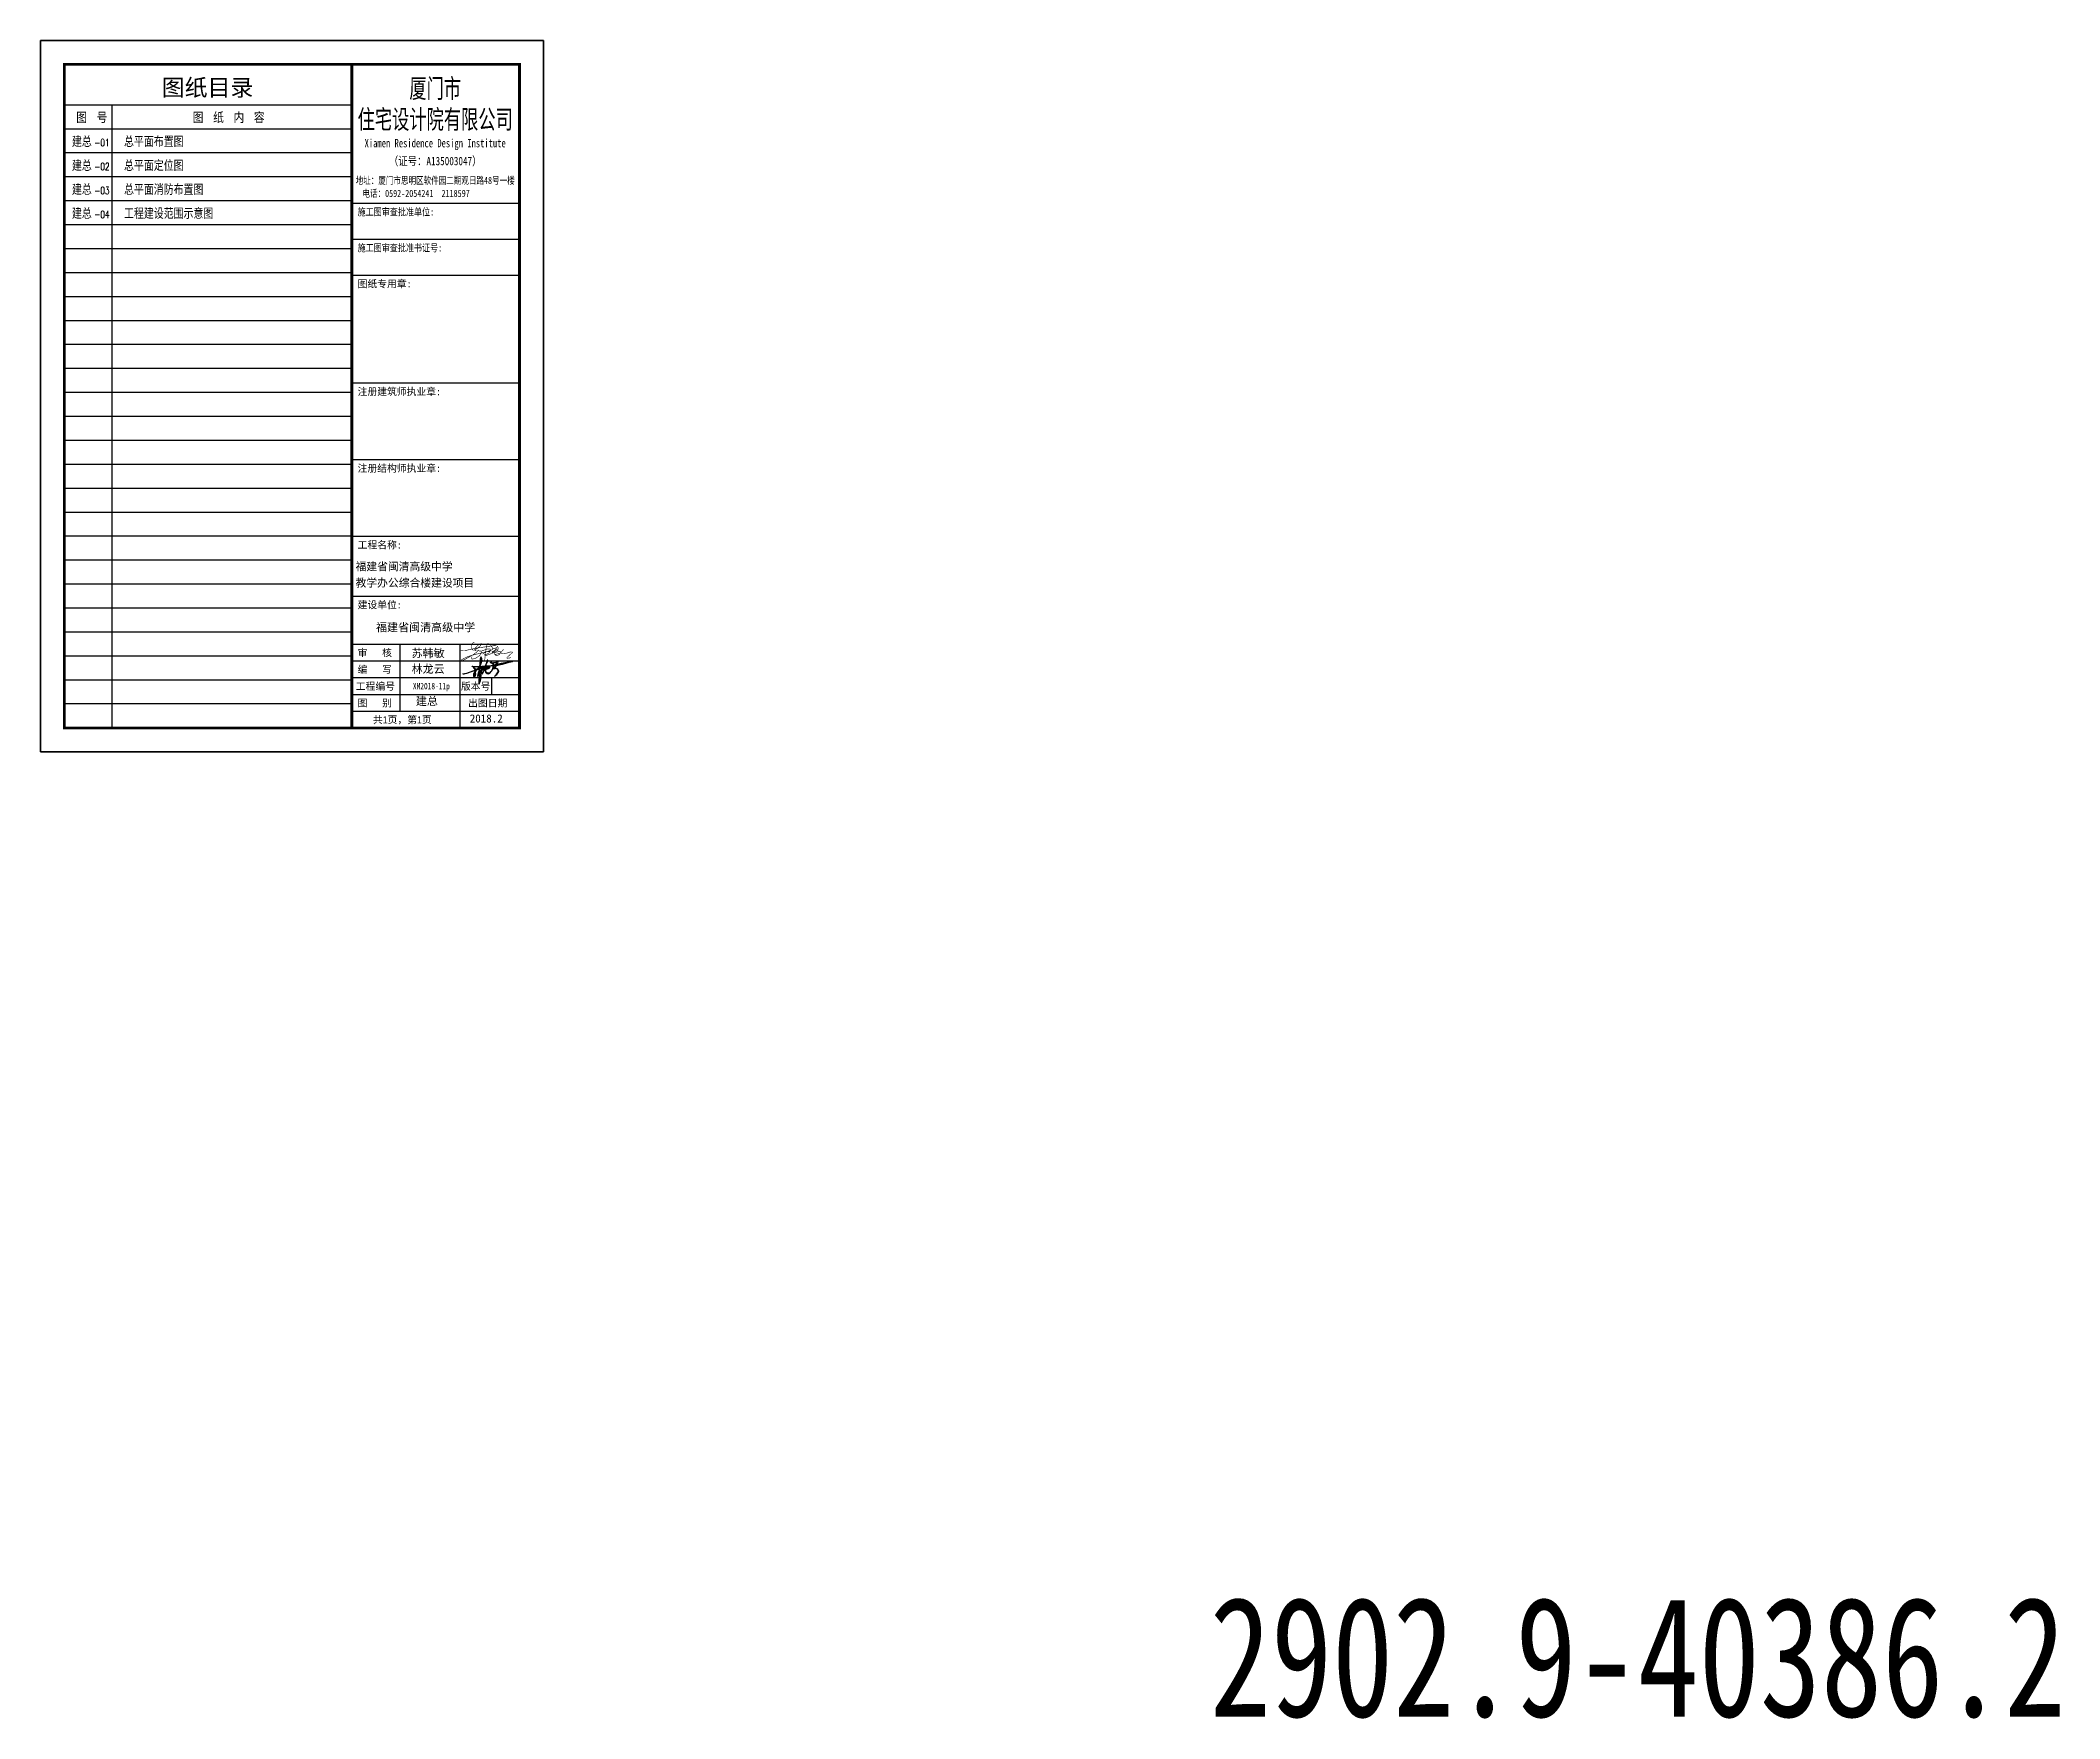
# Model space of a CAD drawing. Header units: metres. Extents: x 36500 to 80772748, y -35000 to 5806266.
# Drawn here: x 40386346.2 to 40386430.5, y 2903364.3 to 2903434.3 of the extents above; entities that cross this region are included whole.
import ezdxf
from ezdxf.enums import TextEntityAlignment as Align

# ---------------------------------------------------------------- set-up
doc = ezdxf.new("R2010")
doc.units = ezdxf.units.M
doc.header["$LTSCALE"] = 10
for name, color, linetype in [('TK', 7, 'Continuous'), ('图框', 3, 'Continuous'), ('批量导出图层', 1, 'Continuous')]:
    doc.layers.add(name, color=color, linetype=linetype)
doc.styles.add('HZTXT', font='TXT', dxfattribs={"bigfont": 'HZTXT'})
doc.styles.add('ZBZD', font='')
doc.styles.add('图框字型一', font='')
doc.styles.add('图框字型二', font='')
doc.styles.get('ZBZD').set_extended_font_data('SimSun')
doc.styles.get('图框字型一').set_extended_font_data('SimSun')
doc.styles.get('图框字型二').set_extended_font_data('KaiTi_GB2312')

# ---------------------------------------------------------------- blocks, each defined once
blk = doc.blocks.new('林龙云')
h = blk.add_hatch(color=256)
h.dxf.hatch_style = 1
h.paths.add_polyline_path([(87625, 47227), (87170, 47069), (86221, 46761), (85719, 46632), (85643, 46642), (85609, 46661), (85626, 46597), (85711, 46582), (85850, 46610), (86183, 46700), (86620, 46846), (87415, 47106), (87589, 47173), (87631, 47179), (87646, 47158), (87663, 47085), (87652, 47055), (87527, 46930), (87461, 46814), (87382, 46655), (87360, 46531), (87348, 46410), (87353, 46278), (87400, 46151), (87429, 46101), (87461, 46082), (87501, 46082), (87532, 46104), (87627, 46206), (87649, 46288), (87718, 46689), (87722, 46794), (87749, 47040), (87753, 47077), (87865, 47230), (87911, 47291), (87921, 47301), (87978, 47323), (88362, 47433), (88290, 47232), (88183, 46927), (88096, 46544), (88028, 46319), (88019, 46273), (88051, 46244), (88094, 46244), (88280, 46521), (88341, 46583), (88310, 46135), (88255, 45484), (88250, 45039), (88280, 45004), (88317, 45004), (88368, 45088), (88471, 45414), (88496, 45492), (88585, 46396), (88519, 45823), (88454, 45478), (88354, 45201), (88333, 45171), (88318, 45169), (88310, 45187), (88310, 45221), (88321, 45380), (88324, 45503), (88396, 46424), (88407, 46649), (88494, 46804), (88641, 47010), (88629, 46859), (88648, 47021), (88682, 47068), (88963, 47402), (89157, 47638), (89172, 47663), (89301, 47699), (89281, 47630), (89175, 47358), (88938, 46910), (88827, 46722), (88816, 46682), (88832, 46646), (88860, 46646), (88889, 46674), (89223, 47297), (89358, 47466), (89526, 47613), (89693, 47724), (89853, 47784), (89999, 47768), (90033, 47740), (90014, 47669), (89933, 47609), (89814, 47541), (89698, 47510), (89668, 47502), (89516, 47502), (89485, 47507), (89454, 47481), (89445, 47431), (89362, 47232), (89342, 47115), (89346, 47004), (89391, 46904), (89472, 46819), (89634, 46710), (89756, 46659), (89864, 46650), (89981, 46667), (90126, 46764), (90347, 47009), (90426, 47132), (90519, 47277), (90572, 47395), (90614, 47537), (90654, 47837), (90637, 47728), (90591, 47531), (90534, 47389), (90438, 47233), (90305, 47047), (90074, 46810), (89983, 46744), (89891, 46719), (89801, 46723), (89711, 46756), (89541, 46864), (89444, 46954), (89404, 47034), (89398, 47164), (89410, 47219), (89472, 47393), (89498, 47438), (89509, 47450), (89559, 47454), (89664, 47450), (89711, 47458), (89827, 47497), (89878, 47526), (90002, 47599), (90077, 47670), (90119, 47734), (90119, 47773), (90092, 47798), (89994, 47831), (89933, 47849), (89970, 47857), (90500, 47995), (90666, 48000), (90665, 47980), (90654, 47837), (90672, 47980), (90674, 48001), (90816, 48007), (90790, 47988), (90802, 47963), (90826, 47937), (90864, 47905), (90979, 47894), (91018, 47872), (91018, 47840), (90994, 47801), (90939, 47735), (90823, 47635), (90734, 47554), (90714, 47516), (90738, 47480), (90810, 47459), (90936, 47489), (91051, 47507), (91165, 47506), (91258, 47478), (91352, 47405), (91422, 47291), (91482, 47130), (91493, 47037), (91461, 46927), (91396, 46784), (91168, 46487), (91049, 46364), (90944, 46255), (90921, 46192), (90994, 46269), (91157, 46407), (91295, 46560), (91422, 46732), (91500, 46875), (91545, 47020), (91538, 47122), (91509, 47222), (91458, 47349), (91367, 47480), (91257, 47551), (91112, 47570), (90983, 47563), (90904, 47538), (90837, 47526), (90824, 47539), (90831, 47560), (90954, 47665), (91046, 47759), (91105, 47875), (91092, 47912), (91047, 47924), (90910, 47949), (90877, 47966), (90890, 47997), (90899, 48010), (91419, 48055), (91670, 48084), (92155, 48216), (92896, 48405), (93535, 48563), (93757, 48624), (93870, 48666), (93905, 48699), (93905, 48722), (93890, 48734), (93834, 48735), (93163, 48615), (92719, 48540), (92020, 48398), (91482, 48286), (91107, 48187), (91076, 48187), (91073, 48199), (91095, 48228), (91213, 48326), (91361, 48474), (91464, 48580), (91466, 48604), (91447, 48623), (91396, 48633), (91279, 48632), (91159, 48606), (90902, 48528), (90645, 48466), (90564, 48461), (90452, 48537), (90268, 48614), (90228, 48614), (90210, 48606), (90200, 48572), (90210, 48522), (90259, 48469), (90329, 48436), (90412, 48405), (90479, 48398), (90530, 48413), (90563, 48390), (90640, 48293), (90664, 48209), (90668, 48135), (90667, 48077), (90593, 48052), (90328, 48000), (89874, 47987), (89435, 47958), (89508, 48180), (89709, 48701), (89737, 48815), (89737, 48905), (89706, 48928), (89669, 48921), (89658, 48904), (89665, 48863), (89602, 48654), (89405, 48124), (89296, 47949), (88868, 47921), (88448, 47883), (88448, 47924), (88469, 48215), (88532, 49028), (88550, 49130), (88603, 49276), (88623, 49288), (88644, 49278), (88689, 49177), (88720, 49060), (88735, 48900), (88733, 48811), (88650, 48542), (88747, 48808), (88778, 49062), (88735, 49220), (88640, 49405), (88609, 49412), (88568, 49400), (88537, 49281), (88506, 49158), (88493, 49064), (88453, 48622), (88418, 48173), (88413, 47895), (88412, 47880), (88394, 47878), (87923, 47857), (87315, 47865), (87213, 47899), (87174, 47909), (87151, 47892), (87152, 47870), (87198, 47832), (87355, 47734), (87488, 47590), (87531, 47523), (87600, 47342)])
h.paths.add_polyline_path([(87842, 47271), (87794, 47210), (87739, 47127), (87706, 47188), (87696, 47214)], flags=16)
h.paths.add_polyline_path([(87682, 47250), (87628, 47390), (87540, 47590), (87495, 47653), (87396, 47761), (87346, 47804), (87332, 47814), (87333, 47823), (87343, 47827), (87549, 47828), (87910, 47833), (88360, 47858), (88411, 47862), (88403, 47624), (88398, 47532), (88380, 47483), (87985, 47367), (88127, 47513), (88263, 47708), (88122, 47551), (87910, 47356), (87890, 47331)], flags=16)
h.paths.add_polyline_path([(87669, 47020), (87677, 47020), (87690, 47010), (87693, 46963), (87682, 46671), (87654, 46467), (87607, 46258), (87587, 46219), (87520, 46160), (87490, 46155), (87468, 46164), (87404, 46295), (87393, 46371), (87396, 46507), (87422, 46656), (87543, 46908), (87601, 46968)], flags=16)
h.paths.add_polyline_path([(88314, 47210), (88389, 47352), (88375, 47079), (88349, 46690), (88228, 46545), (88137, 46416), (88091, 46374), (88087, 46440), (88210, 46913)], flags=16)
h.paths.add_polyline_path([(88430, 47331), (88440, 47455), (88673, 47521), (88676, 47462), (88647, 47087), (88618, 47053), (88420, 46776)], flags=16)
h.paths.add_polyline_path([(88443, 47502), (88448, 47567), (88530, 47699), (88580, 47785), (88614, 47792), (88659, 47736), (88666, 47627), (88670, 47575)], flags=16)
h.paths.add_polyline_path([(88447, 47638), (88448, 47865), (88778, 47893), (89280, 47925), (89167, 47745), (89134, 47700), (88833, 47627), (88704, 47585), (88700, 47739), (88654, 47819), (88617, 47843), (88582, 47843), (88557, 47823), (88500, 47737), (88461, 47664)], flags=16)
h.paths.add_polyline_path([(88657, 47099), (88706, 47502), (88705, 47530), (89089, 47639), (88898, 47382)], flags=16)
h.paths.add_polyline_path([(89232, 47375), (89233, 47394), (89350, 47674), (89363, 47717), (89391, 47725), (89809, 47820), (89680, 47774), (89557, 47690), (89373, 47530), (89276, 47415), (89251, 47392)], flags=16)
h.paths.add_polyline_path([(89207, 47717), (89338, 47928), (89370, 47930), (89315, 47744)], flags=16)
h.paths.add_polyline_path([(89413, 47890), (89427, 47934), (89719, 47952), (90095, 47961), (90113, 47959), (90104, 47943), (90062, 47915), (89810, 47885), (89583, 47816), (89375, 47758)], flags=16)
h.paths.add_polyline_path([(89353, 47953), (89399, 48026), (89377, 47954)], flags=16)
h.paths.add_polyline_path([(90300, 48513), (90279, 48568), (90302, 48568), (90423, 48507), (90491, 48458), (90486, 48434), (90472, 48425), (90429, 48430), (90379, 48449), (90319, 48489)], flags=16)
h.paths.add_polyline_path([(90543, 48006), (90626, 48027), (90666, 48037), (90668, 48010)], flags=16)
h.paths.add_polyline_path([(90677, 48010), (90678, 48022), (90680, 48041), (90860, 48082), (90890, 48077), (90882, 48053), (90830, 48017), (90783, 48012)], flags=16)
h.paths.add_polyline_path([(90687, 48116), (90689, 48180), (90681, 48268), (90645, 48351), (90595, 48420), (90616, 48435), (90713, 48454), (90919, 48496), (91204, 48567), (91329, 48582), (91347, 48562), (91331, 48520), (91212, 48387), (90945, 48141), (90731, 48087), (90686, 48079)], flags=16)
h.paths.add_polyline_path([(90908, 48023), (90922, 48044), (90974, 48086), (91049, 48127), (91570, 48254), (92604, 48471), (93097, 48549), (93381, 48611), (93565, 48642), (93614, 48646), (93551, 48617), (91690, 48112), (91416, 48068)], flags=16)
for p, q in [((87600, 47342), (87531, 47523)), ((87540, 47590), (87628, 47390)), ((87718, 46689), (87649, 46288)), ((88629, 46859), (88585, 46396))]:
    blk.add_line(p, q)
for points in [[(87531, 47523), (87488, 47590), (87355, 47734), (87198, 47832), (87152, 47870), (87151, 47892), (87174, 47909), (87213, 47899), (87315, 47865), (87923, 47857), (88394, 47878), (88412, 47880)], [(87540, 47590), (87495, 47653), (87396, 47761), (87346, 47804), (87332, 47814), (87333, 47823), (87343, 47827), (87549, 47828), (87910, 47833), (88360, 47858), (88411, 47862)], [(88368, 47859), (88263, 47708), (88122, 47551), (87910, 47356), (87890, 47331)], [(88362, 47433), (87978, 47323), (87919, 47301)], [(87985, 47367), (88127, 47513), (88368, 47859)], [(88380, 47483), (87985, 47367)], [(88362, 47433), (88290, 47232), (88183, 46927), (88096, 46544), (88028, 46319), (88019, 46273), (88051, 46244), (88094, 46244), (88280, 46521), (88341, 46583)], [(88398, 47532), (88380, 47483)], [(88381, 47877), (88399, 47903), (88413, 47938)], [(88413, 47938), (88399, 47903), (88381, 47877)], [(88394, 47448), (88394, 47442)], [(88396, 47442), (88394, 47442)], [(88404, 47490), (88396, 47488)], [(88396, 47488), (88396, 47485)], [(88411, 47862), (88403, 47624), (88398, 47532)], [(88456, 48042), (88553, 48276), (88747, 48808), (88778, 49062), (88735, 49220), (88640, 49405), (88609, 49412), (88568, 49400), (88537, 49281), (88506, 49158), (88493, 49064), (88453, 48622), (88418, 48173), (88413, 47895), (88412, 47880)], [(88425, 47496), (88420, 47495)], [(88647, 47087), (88618, 47053), (88420, 46776), (88430, 47331), (88440, 47455)], [(88673, 47521), (88440, 47455)], [(88443, 47502), (88448, 47567), (88530, 47699), (88580, 47785), (88614, 47792), (88659, 47736), (88666, 47627), (88670, 47575)], [(88670, 47575), (88443, 47502)], [(88704, 47585), (88700, 47739), (88654, 47819), (88617, 47843), (88582, 47843), (88557, 47823), (88500, 47737), (88461, 47664), (88447, 47638), (88448, 47865)], [(88448, 47883), (88448, 47924), (88469, 48215), (88532, 49028), (88550, 49130), (88603, 49276), (88623, 49288), (88644, 49278), (88689, 49177), (88720, 49060), (88735, 48900), (88733, 48811), (88650, 48542), (88456, 48042)], [(88448, 47883), (88868, 47921), (89296, 47949)], [(88448, 47865), (88778, 47893), (89280, 47925)], [(88673, 47521), (88676, 47462), (88647, 47087)], [(88648, 47021), (88682, 47068), (88963, 47402), (89157, 47638), (89172, 47663)], [(89089, 47639), (88898, 47382), (88657, 47099)], [(88657, 47099), (88706, 47502), (88705, 47530)], [(89134, 47700), (88833, 47627), (88704, 47585)], [(89089, 47639), (88705, 47530)], [(89301, 47699), (89281, 47630), (89175, 47358), (88938, 46910), (88827, 46722), (88816, 46682), (88832, 46646), (88860, 46646), (88889, 46674), (89223, 47297), (89358, 47466), (89526, 47613), (89693, 47724), (89853, 47784), (89999, 47768), (90033, 47740), (90014, 47669), (89933, 47609), (89814, 47541), (89698, 47510), (89668, 47502), (89516, 47502), (89485, 47507), (89454, 47481), (89445, 47431), (89362, 47232), (89342, 47115), (89346, 47004), (89391, 46904), (89472, 46819), (89634, 46710), (89756, 46659), (89864, 46650), (89981, 46667), (90126, 46764), (90347, 47009), (90426, 47132), (90519, 47277), (90572, 47395), (90614, 47537), (90654, 47837), (90637, 47728), (90591, 47531), (90534, 47389), (90438, 47233), (90305, 47047), (90074, 46810), (89983, 46744), (89891, 46719), (89801, 46723), (89711, 46756), (89541, 46864), (89444, 46954), (89404, 47034), (89398, 47164), (89410, 47219), (89472, 47393), (89498, 47438), (89509, 47450), (89559, 47454), (89664, 47450), (89711, 47458), (89827, 47497), (89878, 47526), (90002, 47599), (90077, 47670), (90119, 47734), (90119, 47773), (90092, 47798), (89994, 47831), (89933, 47849)], [(89280, 47925), (89167, 47745), (89134, 47700)], [(89301, 47699), (89172, 47663)], [(89207, 47717), (89338, 47928)], [(89315, 47744), (89207, 47717)], [(89809, 47820), (89680, 47774), (89557, 47690), (89373, 47530), (89276, 47415), (89251, 47392), (89232, 47375), (89233, 47394), (89350, 47674), (89363, 47717)], [(89435, 47958), (89508, 48180), (89709, 48701), (89737, 48815), (89737, 48905), (89706, 48928), (89669, 48921), (89658, 48904), (89665, 48863), (89602, 48654), (89405, 48124), (89296, 47949)], [(89370, 47930), (89315, 47744)], [(89338, 47928), (89370, 47930)], [(89353, 47953), (89399, 48026), (89377, 47954)], [(89353, 47953), (89377, 47954)], [(89809, 47820), (89391, 47725), (89363, 47717)], [(89369, 47757), (89369, 47757)], [(89427, 47934), (89719, 47952), (90095, 47961), (90113, 47959), (90104, 47943), (90062, 47915), (89810, 47885), (89583, 47816), (89375, 47758)], [(89375, 47758), (89413, 47890), (89427, 47934)], [(89435, 47958), (89874, 47987), (90328, 48000)], [(90500, 47995), (89970, 47857), (89933, 47849)], [(90328, 48000), (90593, 48052), (90667, 48077), (90668, 48135), (90664, 48209), (90640, 48293), (90563, 48390), (90530, 48413), (90479, 48398), (90412, 48405), (90329, 48436), (90259, 48469), (90213, 48539), (90210, 48586), (90210, 48606), (90228, 48614), (90268, 48614), (90452, 48537), (90564, 48461)], [(90658, 48001), (90500, 47995)], [(90626, 48027), (90543, 48006)], [(90543, 48006), (90657, 48009)], [(90564, 48461), (90645, 48466), (90902, 48528), (91159, 48606), (91279, 48632), (91396, 48633), (91447, 48623), (91466, 48604), (91464, 48580), (91361, 48474), (91213, 48326), (91095, 48228), (91073, 48199), (91076, 48187), (91107, 48187), (91482, 48286), (92020, 48398), (92719, 48540), (93163, 48615), (93834, 48735), (93890, 48734), (93905, 48722), (93905, 48699), (93870, 48666), (93757, 48624), (93535, 48563), (92896, 48405), (92155, 48216), (91670, 48084), (91419, 48055), (90899, 48010)], [(90668, 48010), (90666, 48037), (90626, 48027)], [(90674, 48001), (90672, 47980), (90654, 47837), (90665, 47980), (90666, 48001)], [(90816, 48007), (90684, 48002)], [(90689, 48010), (90783, 48012), (90830, 48017)], [(90830, 48017), (90882, 48053), (90890, 48077), (90860, 48082), (90710, 48049)], [(90899, 48010), (90890, 47997), (90877, 47966), (90910, 47949), (91047, 47924), (91092, 47912), (91105, 47875), (91046, 47759), (90954, 47665), (90831, 47560), (90824, 47539), (90837, 47526), (90904, 47538), (90983, 47563), (91112, 47570), (91257, 47551), (91367, 47480), (91458, 47349), (91509, 47222), (91538, 47122), (91545, 47020), (91500, 46875), (91422, 46732), (91295, 46560), (91157, 46407), (90994, 46269), (90921, 46192), (90944, 46255), (91049, 46364), (91168, 46487), (91396, 46784), (91461, 46927), (91493, 47037), (91482, 47130), (91422, 47291), (91352, 47405), (91258, 47478), (91165, 47506), (91051, 47507), (90936, 47489), (90810, 47459), (90738, 47480), (90714, 47516), (90734, 47554), (90823, 47635), (90939, 47735), (90994, 47801), (91018, 47840), (91018, 47872), (90979, 47894), (90864, 47905), (90826, 47937), (90802, 47963), (90790, 47988), (90816, 48007)], [(85609, 46661), (85643, 46642), (85719, 46632), (86221, 46761), (87170, 47069), (87625, 47227), (87600, 47342)], [(87589, 47173), (87415, 47106), (86620, 46846), (86183, 46700), (85850, 46610), (85711, 46582), (85626, 46597), (85609, 46661)], [(87589, 47173), (87631, 47179), (87646, 47158), (87663, 47085), (87652, 47055), (87527, 46930), (87461, 46814), (87382, 46655), (87360, 46531), (87348, 46410), (87353, 46278), (87400, 46151), (87429, 46101), (87461, 46082), (87501, 46082), (87532, 46104), (87627, 46206), (87649, 46288)], [(87682, 47250), (87628, 47390), (87627, 47390)], [(87890, 47331), (87682, 47250)], [(87842, 47271), (87695, 47214)], [(87842, 47271), (87794, 47210), (87739, 47127), (87706, 47188), (87696, 47214)], [(87718, 46689), (87722, 46794), (87749, 47040), (87753, 47077), (87865, 47230), (87911, 47291), (87921, 47301)], [(88389, 47352), (88314, 47210), (88210, 46913), (88087, 46440), (88091, 46374), (88137, 46416), (88228, 46545), (88349, 46690)], [(88341, 46583), (88310, 46135), (88255, 45484), (88250, 45039), (88280, 45004), (88317, 45004), (88368, 45088), (88471, 45414), (88496, 45492), (88585, 46396), (88519, 45823), (88454, 45478), (88354, 45201), (88333, 45171), (88318, 45169), (88310, 45187), (88310, 45221), (88321, 45380), (88324, 45503), (88396, 46424), (88407, 46649), (88494, 46804), (88641, 47010)], [(88389, 47352), (88375, 47079), (88349, 46690)], [(88641, 47010), (88629, 46859), (88648, 47021)]]:
    blk.add_lwpolyline(points)
for points in [[(90491, 48458), (90423, 48507), (90302, 48568), (90279, 48568), (90300, 48513), (90319, 48489), (90379, 48449), (90429, 48430), (90472, 48425), (90486, 48434), (90491, 48458)], [(90595, 48420), (90645, 48351), (90681, 48268), (90689, 48180), (90687, 48116), (90686, 48079), (90731, 48087), (90945, 48141), (91212, 48387), (91331, 48520), (91347, 48562), (91329, 48582), (91204, 48567), (90919, 48496), (90713, 48454), (90616, 48435)], [(90908, 48023), (91416, 48068), (91690, 48112), (93551, 48617), (93614, 48646), (93565, 48642), (93381, 48611), (93097, 48549), (92604, 48471), (91570, 48254), (91049, 48127), (90974, 48086), (90922, 48044)], [(87669, 47020), (87601, 46968), (87543, 46908), (87422, 46656), (87396, 46507), (87393, 46371), (87404, 46295), (87468, 46164), (87490, 46155), (87520, 46160), (87587, 46219), (87607, 46258), (87654, 46467), (87682, 46671), (87693, 46963), (87690, 47010), (87677, 47020)]]:
    blk.add_lwpolyline(points, close=True)

msp = doc.modelspace()

# ---------------------------------------------------------------- linework, layer by layer
at = {"layer": '图框'}
for p, q in [((40386359.247, 2903431.634), (40386347.247, 2903431.634)), ((40386349.247, 2903405.634), (40386349.247, 2903431.634)), ((40386359.247, 2903430.634), (40386347.247, 2903430.634)), ((40386359.247, 2903429.634), (40386347.247, 2903429.634)), ((40386359.247, 2903428.634), (40386347.247, 2903428.634)), ((40386359.247, 2903427.634), (40386347.247, 2903427.634)), ((40386359.247, 2903427.534), (40386366.247, 2903427.534)), ((40386359.247, 2903426.634), (40386347.247, 2903426.634)), ((40386359.247, 2903425.634), (40386347.247, 2903425.634)), ((40386359.247, 2903426.034), (40386366.247, 2903426.034)), ((40386359.247, 2903424.634), (40386347.247, 2903424.634)), ((40386359.247, 2903424.534), (40386366.247, 2903424.534)), ((40386359.247, 2903423.634), (40386347.247, 2903423.634)), ((40386359.247, 2903422.634), (40386347.247, 2903422.634)), ((40386359.247, 2903421.634), (40386347.247, 2903421.634)), ((40386359.247, 2903420.634), (40386347.247, 2903420.634)), ((40386359.247, 2903419.634), (40386347.247, 2903419.634)), ((40386359.247, 2903420.034), (40386366.247, 2903420.034)), ((40386359.247, 2903418.634), (40386347.247, 2903418.634)), ((40386359.247, 2903417.634), (40386347.247, 2903417.634)), ((40386359.247, 2903416.634), (40386347.247, 2903416.634)), ((40386359.247, 2903416.834), (40386366.247, 2903416.834)), ((40386359.247, 2903415.634), (40386347.247, 2903415.634)), ((40386359.247, 2903414.634), (40386347.247, 2903414.634)), ((40386359.247, 2903413.634), (40386347.247, 2903413.634)), ((40386359.247, 2903413.634), (40386366.247, 2903413.634)), ((40386359.247, 2903412.634), (40386347.247, 2903412.634)), ((40386359.247, 2903411.634), (40386347.247, 2903411.634)), ((40386359.247, 2903410.634), (40386347.247, 2903410.634)), ((40386359.247, 2903411.134), (40386366.247, 2903411.134)), ((40386359.247, 2903409.634), (40386347.247, 2903409.634)), ((40386359.247, 2903408.634), (40386347.247, 2903408.634)), ((40386359.247, 2903409.134), (40386366.247, 2903409.134)), ((40386361.247, 2903409.134), (40386361.247, 2903406.334)), ((40386363.747, 2903409.134), (40386363.747, 2903405.634)), ((40386359.247, 2903408.434), (40386366.247, 2903408.434)), ((40386359.247, 2903407.634), (40386347.247, 2903407.634)), ((40386359.247, 2903407.734), (40386366.247, 2903407.734)), ((40386359.247, 2903407.034), (40386366.247, 2903407.034)), ((40386365.078, 2903407.734), (40386365.078, 2903407.034)), ((40386359.247, 2903406.634), (40386347.247, 2903406.634)), ((40386359.247, 2903406.334), (40386366.247, 2903406.334))]:
    msp.add_line(p, q, dxfattribs=at)
msp.add_lwpolyline([(40386346.247, 2903404.634), (40386367.247, 2903404.634), (40386367.247, 2903434.334), (40386346.247, 2903434.334)], close=True, dxfattribs=at)
at = {"layer": '图框', "const_width": 0.12}
msp.add_lwpolyline([(40386347.247, 2903405.634), (40386366.247, 2903405.634), (40386366.247, 2903433.334), (40386347.247, 2903433.334)], close=True, dxfattribs=at)
at = {"layer": '图框'}
for points, const_width in [([(40386359.247, 2903433.334), (40386359.247, 2903405.634)], 0.12), ([(40386365.451, 2903408.776), (40386365.52, 2903408.847), (40386365.577, 2903408.913)], 0.025)]:
    msp.add_lwpolyline(points, dxfattribs=dict(at, const_width=const_width))
at = {"layer": '图框', "const_width": 0.025}
for points in [[(40386363.73, 2903408.867), (40386363.856, 2903408.869, 0.103185), (40386364.124, 2903408.899, -0.014058), (40386364.574, 2903408.985, -0.000424), (40386365.271, 2903409.083), (40386365.128, 2903409.119)], [(40386364.556, 2903408.895, -0.039759), (40386364.431, 2903408.782, -0.050669), (40386364.257, 2903408.662, -0.017552), (40386363.921, 2903408.474, -0.106109), (40386363.834, 2903408.443, -0.850645), (40386363.812, 2903408.467, 0.210724)], [(40386363.812, 2903408.467, -0.058744), (40386363.932, 2903408.539, -0.058239), (40386364.243, 2903408.66, -0.031316), (40386364.57, 2903408.74, -0.016771), (40386364.873, 2903408.819, 0.203329), (40386365.132, 2903408.938, 0.224579), (40386365.054, 2903409.043, 0.012629), (40386364.957, 2903409.147, 0.645975), (40386364.891, 2903409.127), (40386364.846, 2903408.927), (40386364.791, 2903408.46)], [(40386364.36, 2903409.212), (40386364.321, 2903409.206), (40386364.284, 2903409.169, 0.22492), (40386364.247, 2903408.967, 0.089208), (40386364.285, 2903408.886, 0.24443), (40386364.383, 2903408.899, 0.091097), (40386364.552, 2903409.01, 0.131282), (40386364.662, 2903409.157, 0.13551), (40386364.489, 2903409.067, 0.029009), (40386364.389, 2903408.953, 0.608851), (40386364.45, 2903408.855, -0.03248), (40386364.633, 2903408.844, -0.213015), (40386364.639, 2903408.741, -0.124118), (40386364.499, 2903408.6, -0.15478), (40386364.267, 2903408.51, -0.58611), (40386364.272, 2903408.609, 0.589443)], [(40386364.648, 2903408.843, 0.009436), (40386364.826, 2903408.905, -0.10519), (40386365.008, 2903408.935, -0.790138), (40386365.014, 2903408.874, -0.119098), (40386364.873, 2903408.819, -0.004707), (40386364.699, 2903408.719), (40386364.702, 2903408.72), (40386364.875, 2903408.82), (40386365.025, 2903408.823, -0.191196), (40386364.789, 2903408.691, 0.949358), (40386364.807, 2903408.655, -1.271405)], [(40386364.807, 2903408.655), (40386364.817, 2903408.651, 0.036376), (40386365.001, 2903408.715, 0.008217), (40386365.09, 2903408.747, -0.045476), (40386365.202, 2903408.781, -0.0731), (40386365.282, 2903408.799, -0.091502), (40386365.454, 2903408.816, -0.503619), (40386365.451, 2903408.776, -0.26044), (40386365.334, 2903408.671, -0.148189), (40386365.256, 2903408.669, -0.381208), (40386365.202, 2903408.781, 3.359428)], [(40386365.132, 2903408.938, -0.068714), (40386365.246, 2903408.968, -0.098437), (40386365.305, 2903408.983, -0.188475), (40386365.363, 2903408.982, -0.62297), (40386365.357, 2903408.947, -0.149307), (40386365.293, 2903408.91, 0.019904), (40386365.089, 2903408.807, 0.891704)], [(40386365.089, 2903408.807, 0.131586), (40386365.238, 2903408.838, 0.212544), (40386365.369, 2903408.906, -0.782409)], [(40386365.089, 2903408.807, 0.466755), (40386365.137, 2903408.796, 0.439179), (40386365.202, 2903408.781, -0.175204)], [(40386365.342, 2903409.054, 0.135444), (40386365.2, 2903408.767, -6.205221)], [(40386365.417, 2903408.732, 0.112427), (40386365.338, 2903408.733, -0.093696), (40386365.227, 2903408.706, -2.142469)], [(40386365.462, 2903408.795, 0.293533), (40386365.531, 2903408.731, 0.163465), (40386365.627, 2903408.738, 0.036105), (40386365.858, 2903408.805, -0.120297), (40386365.913, 2903408.809, -0.827992), (40386365.94, 2903408.773), (40386365.725, 2903408.58, 1.055318), (40386365.76, 2903408.545), (40386365.888, 2903408.568)]]:
    msp.add_lwpolyline(points, format="xyb", dxfattribs=at)
at = {"layer": '批量导出图层'}
msp.add_lwpolyline([(40386346.247, 2903434.334), (40386367.247, 2903434.334), (40386367.247, 2903404.634), (40386346.247, 2903404.634)], close=True, dxfattribs=at)

# ---------------------------------------------------------------- block references
at = {"xscale": 0.0002488319999998335, "yscale": 0.0002488319999998335, "zscale": 0.0002488319999998335}
msp.add_blockref('林龙云', (40386342.586, 2903396.29), dxfattribs=at)

# ---------------------------------------------------------------- texts
at = {"layer": 'TK', "linetype": 'Continuous', "style": 'ZBZD', "width": 0.75}
msp.add_text('2902.9-40386.2', height=5, dxfattribs=at).set_placement((40386412.912, 2903362.864), align=Align.BOTTOM_CENTER)
at = {"layer": '图框', "style": '图框字型二'}
msp.add_text('图纸目录', height=0.7, dxfattribs=at).set_placement((40386353.223, 2903432.016), align=Align.CENTER)
at = {"layer": '图框'}
for s, height, style, width, p in [('厦门市', 0.9, 'HZTXT', 0.8, (40386362.725, 2903431.847)), ('住宅设计院有限公司', 0.9, 'HZTXT', 0.8, (40386362.725, 2903430.557)), ('Xiamen Residence Design Institute', 0.35, '图框字型一', 0.75, (40386362.725, 2903429.87)), ('（证号：A135003047）', 0.35, '图框字型一', 0.8, (40386362.725, 2903429.123)), ('地址：厦门市思明区软件园二期观日路48号一楼', 0.3, '图框字型一', 0.75, (40386362.725, 2903428.338)), ('电话：0592-2054241  2118597', 0.3, '图框字型一', 0.75, (40386361.928, 2903427.798))]:
    msp.add_text(s, height=height, dxfattribs=dict(at, style=style, width=width)).set_placement(p, align=Align.CENTER)
for s, height, style, p in [('图 纸 内 容', 0.45, 'HZTXT', (40386352.605, 2903430.882)), ('图 号', 0.45, 'HZTXT', (40386347.743, 2903430.882)), ('图纸专用章:', 0.3, '图框字型一', (40386359.488, 2903424.024)), ('注册建筑师执业章:', 0.3, '图框字型一', (40386359.488, 2903419.524)), ('注册结构师执业章:', 0.3, '图框字型一', (40386359.488, 2903416.324)), ('工程名称:', 0.3, '图框字型一', (40386359.488, 2903413.124)), ('福建省闽清高级中学', 0.33, '图框字型一', (40386359.403, 2903412.208)), ('教学办公综合楼建设项目', 0.33, '图框字型一', (40386359.403, 2903411.528)), ('建设单位:', 0.3, '图框字型一', (40386359.488, 2903410.624)), ('福建省闽清高级中学', 0.3376, '图框字型一', (40386360.254, 2903409.666)), ('审   核', 0.3, '图框字型一', (40386359.488, 2903408.624)), ('苏韩敏', 0.3376, '图框字型一', (40386361.74, 2903408.583)), ('编   写', 0.3, '图框字型一', (40386359.488, 2903407.924)), ('林龙云', 0.3376, '图框字型一', (40386361.74, 2903407.929)), ('工程编号', 0.3, '图框字型一', (40386359.411, 2903407.224)), ('建总', 0.3376, '图框字型一', (40386361.917, 2903406.582)), ('版本号', 0.3, '图框字型一', (40386363.801, 2903407.224)), ('图   别', 0.3, '图框字型一', (40386359.488, 2903406.524)), ('共1页，第1页', 0.3, '图框字型一', (40386360.127, 2903405.824)), ('出图日期', 0.3, '图框字型一', (40386364.098, 2903406.524)), ('2018.2', 0.3376, '图框字型一', (40386364.167, 2903405.861))]:
    msp.add_text(s, height=height, dxfattribs=dict(at, style=style)).set_placement(p)
for s, height, style, width, p in [('建总', 0.45, 'HZTXT', 0.8, (40386347.564, 2903429.882)), ('-01', 0.3, 'HZTXT', 0.75, (40386348.498, 2903429.918)), ('总平面布置图', 0.45, 'HZTXT', 0.8, (40386349.738, 2903429.882)), ('建总', 0.45, 'HZTXT', 0.8, (40386347.564, 2903428.882)), ('-02', 0.3, 'HZTXT', 0.75, (40386348.498, 2903428.918)), ('总平面定位图', 0.45, 'HZTXT', 0.8, (40386349.738, 2903428.882)), ('建总', 0.45, 'HZTXT', 0.8, (40386347.564, 2903427.882)), ('-03', 0.3, 'HZTXT', 0.75, (40386348.498, 2903427.918)), ('总平面消防布置图', 0.45, 'HZTXT', 0.8, (40386349.738, 2903427.882)), ('建总', 0.45, 'HZTXT', 0.8, (40386347.564, 2903426.882)), ('-04', 0.3, 'HZTXT', 0.75, (40386348.498, 2903426.918)), ('工程建设范围示意图', 0.45, 'HZTXT', 0.8, (40386349.738, 2903426.882)), ('施工图审查批准单位:', 0.3, '图框字型一', 0.8, (40386359.488, 2903427.024)), ('施工图审查批准书证号:', 0.3, '图框字型一', 0.8, (40386359.488, 2903425.524)), ('XM2018-11p', 0.27, '图框字型一', 0.7, (40386361.794, 2903407.246))]:
    msp.add_text(s, height=height, dxfattribs=dict(at, style=style, width=width)).set_placement(p)

doc.saveas('drawing.dxf')
